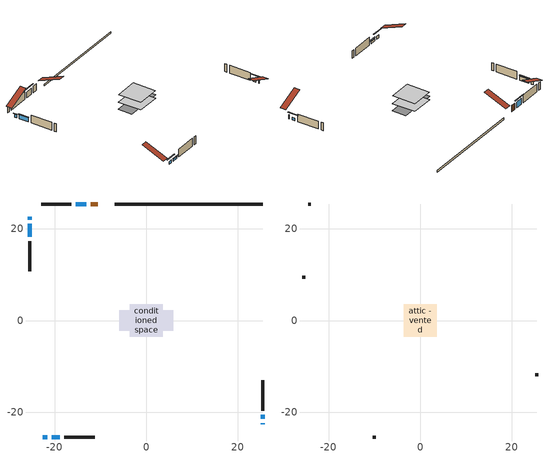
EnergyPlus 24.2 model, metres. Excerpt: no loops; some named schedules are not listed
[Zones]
conditioned space
 floor adiabatic (Floor2 construction): -3.59,-3.59 -3.59,3.59 3.59,3.59 3.59,-3.59 z0.61
 floor adiabatic (AdiabaticFloorConstruction): -3.59,-3.59 -3.59,3.59 3.59,3.59 3.59,-3.59 z0.61
 floor foundation (Slab1 construction): -5.89,-2.18 -5.89,2.18 5.89,2.18 5.89,-2.18 z0
 wall outside (AdiabaticWallConstruction 1): -10.62,25.41 -12.15,25.41 z0.61:2.64
 wall outside (AdiabaticWallConstruction): -25.41,22.62 -25.41,22.01 z0.61:1.58; 25.41,-22.62 25.41,-22.41 / -25.41,21.08 -25.41,18.23 z0.61:1.83; 25.41,-21.49 25.41,-20.59 z0.61:1.45; -13.07,25.41 -15.38,25.41 z0.61:2.42; -22.62,-25.41 -21.57,-25.41 z0.61:1.5; -20.65,-25.41 -18.82,-25.41 z0.61:1.24
 wall outside (Wall1 construction): -16.31,25.41 -22.92,25.41 / -17.89,-25.41 -11.28,-25.41 / -25.41,17.3 -25.41,10.69 / 25.41,-19.67 25.41,-13.06 z0.61:3.05
 wall foundation (FoundationWall1 construction): 25.41,25.41 -6.89,25.41 z0:0.61
 window (WindowConstruction 5): -25.41,22.62 -25.41,22.01 z0.61:1.58
 window (WindowConstruction 6): 25.41,-22.62 25.41,-22.41 z0.61:1.83
 window (WindowConstruction): 25.41,-21.48 25.41,-20.59 z0.61:1.45
 window (WindowConstruction 1): -13.07,25.41 -15.38,25.41 z0.61:2.41
 window (WindowConstruction 2): -22.62,-25.41 -21.58,-25.41 z0.61:1.5
 window (WindowConstruction 3): -20.65,-25.41 -18.82,-25.41 z0.61:1.24
 window (WindowConstruction 4): -25.41,21.08 -25.41,18.23 z0.61:1.83
 door (Door): -10.62,25.41 -12.14,25.41 z0.61:2.64
 ceiling adiabatic (AdiabaticFloorConstruction): 3.59,-3.59 3.59,3.59 -3.59,3.59 -3.59,-3.59 z0.61
attic - vented
 floor to conditioned space (Floor1 construction Reversed): -3.59,-3.59 -3.59,3.59 3.59,3.59 3.59,-3.59 z3.05
 wall outside (Wall2 construction): -23.85,25.41 -24.49,25.41 / -10.35,-25.41 -9.72,-25.41 / -25.41,9.77 -25.41,9.13 / 25.41,-12.13 25.41,-11.49 z0.61:3.05
 roof outside (Roof1 construction): -9.69,25.41,3.05 -9.69,18.52,5.92 -7.82,18.52,5.92 -7.82,25.41,3.05; -23.55,-25.41,3.05 -23.55,-18.52,5.92 -25.41,-18.52,5.92 -25.41,-25.41,3.05; -25.41,23.55,3.05 -18.52,23.55,5.92 -18.52,25.41,5.92 -25.41,25.41,3.05; 25.41,-23.55,3.05 18.52,-23.55,5.92 18.52,-25.41,5.92 25.41,-25.41,3.05
shading: -25.41,21.77 -25.41,22.86 -25.66,22.86 -25.66,21.77 z1.82; 25.41,-19.38 25.41,-22.7 25.66,-22.7 25.66,-19.38 z2.67; -16.3,25.41 -12.16,25.41 -12.16,25.66 -16.3,25.66 z3.33; -20.36,-25.41 -23.84,-25.41 -23.84,-25.66 -20.36,-25.66 z2.72; -18.52,-25.41 -20.95,-25.41 -20.95,-25.71 -18.52,-25.71 z1.54; -25.41,17.99 -25.41,21.32 -25.66,21.32 -25.66,17.99 z2.07
[Building]
Building 1: Terrain=Suburbs
[Site:Location]
Sault Ste Marie AP_ON: Latitude {deg}=46.49; Longitude {deg}=-84.51; Time Zone {hr}=-5; Elevation {m}=192; Keep Site Location Information=Yes
[Site:GroundTemperature:Shallow]
0.840846, -1.16074, -1.32103, -0.371179, 3.44196, 7.23733, 10.5277, 12.6121, 12.7892, 11.0939, 7.8874, 4.20846
[Site:WaterMainsTemperature]
Calculation Method=Schedule; Temperature Schedule=mains temperature schedule
[Material] Roughness=Rough; Thermal Absorptance=0.9
Name | Thickness {m} | Conductivity {W/m-K} | Density {kg/m3} | Specific Heat {J/kg-K} | Solar Absorptance | Visible Absorptance
asphalt or fiberglass shingles | 0.00635 | 0.162714 | 1121.4 | 1465.45 | 0.84 | 0.84
ceiling stud and cavity | 0.1397 | 0.079977 | 65.682 | 1177.47 | 0.7 | 0.7
concrete 4.0 in. | 0.1016 | 1.803125 | 2242.8 | 837.4 | 0.7 | 0.7
concrete 8.0 in. | 0.2032 | 1.803125 | 2242.8 | 837.4 | 0.7 | 0.7
door material | 0.04445 | 0.0639163 | 512.64 | 1214.23 | 0.7 | 0.7
exterior vertical ins | 0.0146641 | 0.029427 | 32.04 | 1214.23 | 0.7 | 0.7
floor covering | 0.0127 | 9.015625 | 54.468 | 1339.84 | 0.6 | 0.6
floor covering 1 | 0.0127 | 0.0433444 | 54.468 | 1339.84 | 0.6 | 0.6
floor rigid ins; wall rigid ins | 0.512978 | 0.029427 | 32.04 | 1214.23 | 0.7 | 0.7
floor stud and cavity | 0.0889 | 0.234607 | 50.32683 | 1063.81 | 0.7 | 0.7
floor stud and cavity 1 | 0.1397 | 1.75129 | 37.0049 | 1207.88 | 0.7 | 0.7
furniture material conditioned space 1 | 0.1524 | 0.115458 | 640.8 | 1214.23 | 0.6 | 0.6
gypsum board | 0.0127 | 0.160291 | 801 | 837.4 | 0.6 | 0.6
gypsum board 1 | 0.0127 | 0.160291 | 801 | 837.4 | 0.7 | 0.7
osb sheathing 0.5 in. | 0.0127 | 0.115458 | 512.64 | 1214.23 | 0.7 | 0.7
osb sheathing 0.75 in. | 0.01905 | 0.115458 | 512.64 | 1214.23 | 0.7 | 0.7
wall stud and cavity | 0.1397 | 0.106781 | 139.0536 | 1170.24 | 0.7 | 0.7
wall stud and cavity 1 | 0.0889 | 6.9971 | 50.32683 | 1063.81 | 0.6 | 0.6
wall stud and cavity 2 | 0.0889 | 0.380278 | 52.3479 | 1209.89 | 0.7 | 0.7
wall stud and cavity 3 | 0.0889 | 0.391764 | 83.0341 | 1211.67 | 0.7 | 0.7
wood siding | 0.0254 | 0.102417 | 544.68 | 1172.36 | 0.84 | 0.84
wood siding 1 | 0.00254 | 0.102417 | 544.68 | 1172.36 | 0.84 | 0.84
wood siding 2; wood siding 3 | 0.0254 | 0.102417 | 544.68 | 1172.36 | 0.7 | 0.7
[WindowMaterial:SimpleGlazingSystem]
Name | U-Factor {W/m2-K} | Solar Heat Gain Coefficient
WindowMaterial | 3.03092 | 0.49
WindowMaterial 1 | 2.87988 | 0.7
WindowMaterial 2 | 3.304596 | 0.64
WindowMaterial 3 | 3.03773 | 0.47
WindowMaterial 4 | 2.97073 | 0.58
WindowMaterial 5 | 3.01842 | 0.61
WindowMaterial 6 | 3.36024 | 0.54
[Construction]
AdiabaticFloorConstruction: floor stud and cavity 1, floor rigid ins, osb sheathing 0.75 in., floor covering 1
AdiabaticWallConstruction: wood siding 2, wall rigid ins, wall stud and cavity 2, gypsum board
AdiabaticWallConstruction 1: wood siding 3, wall rigid ins, wall stud and cavity 2, gypsum board
Door: door material
Floor1 construction Reversed: gypsum board, ceiling stud and cavity
Floor2 construction: floor stud and cavity, floor covering
FoundationWall1 construction: concrete 8.0 in., gypsum board 1
furniture construction conditioned space 1: furniture material conditioned space 1
PartitionWallConstruction: gypsum board, wall stud and cavity 3, gypsum board
Roof1 construction: asphalt or fiberglass shingles
Slab1 construction: concrete 4.0 in.
Wall1 construction: wood siding, osb sheathing 0.5 in., wall stud and cavity, gypsum board
Wall2 construction: wood siding 1, wall stud and cavity 1
WindowConstruction: WindowMaterial
WindowConstruction 1: WindowMaterial 1
WindowConstruction 2: WindowMaterial 2
WindowConstruction 3: WindowMaterial 3
WindowConstruction 4: WindowMaterial 4
WindowConstruction 5: WindowMaterial 5
WindowConstruction 6: WindowMaterial 6
[Zone] Multiplier=1; Part of Total Floor Area=Yes
Name | Volume {m3}
attic - vented | 23.6705
conditioned space | 169.4
[Space]
Name | Zone | Volume {m3}
attic - vented 1 | attic - vented | 23.6705
conditioned space 1 | conditioned space | 169.4
[ZoneInfiltration:EffectiveLeakageArea]
infil attic - vented 1: Zone or Space=attic - vented 1; Schedule=Always On Discrete; Effective Air Leakage Area {cm2}=2025.05; Stack Coefficient=0.000369276; Wind Coefficient=1.29836e-05
[ZoneMixing]
whole house fan mix: Zone or Space=attic - vented; Schedule=Always On Continuous; Design Flow Rate Calculation Method=Flow/Zone; Design Flow Rate {m3/s}=0; Source Zone or Space=conditioned space
[SurfaceProperty:ExposedFoundationPerimeter]
Slab1: Exposed Perimeter Calculation Method=TotalExposedPerimeter; Total Exposed Perimeter {m}=32.309
[InternalMass] Zone or ZoneList=conditioned space; Space or SpaceList=conditioned space 1
Name | Construction | Surface Area {m2}
furniture mass conditioned space 1 | furniture construction conditioned space 1 | 61.7879
partition wall mass | PartitionWallConstruction | 103
[Lights]
interior lighting: Zone or ZoneList or Space or SpaceList=conditioned space 1; Schedule=interior lighting schedule; Design Level Calculation Method=LightingLevel; Lighting Level {W}=343.2; Return Air Fraction=0; Fraction Radiant=0.6; Fraction Visible=0.2; Fraction Replaceable=1
[People]
occupants: Zone or ZoneList or Space or SpaceList=conditioned space 1; Number of People Schedule=occupants schedule; Number of People Calculation Method=People; Number of People=3; Fraction Radiant=0.314171; Sensible Heat Fraction=0.56303; Activity Level Schedule=occupants activity schedule; Carbon Dioxide Generation Rate {m3/s-W}=0; Enable ASHRAE 55 Comfort Warnings=No; Mean Radiant Temperature Calculation Type=EnclosureAveraged
[ElectricEquipment] Zone or ZoneList or Space or SpaceList=conditioned space 1; Design Level Calculation Method=EquipmentLevel
Name | Schedule | Design Level {W} | Fraction Latent | Fraction Radiant | Fraction Lost
clothes dryer | clothes dryer schedule | 140.772 | 0.015 | 0.081 | 0.85
clothes washer | clothes washer schedule | 32.1985 | 0.03 | 0.162 | 0.7
cooking range | cooking range schedule | 215.147 | 0.08 | 0.432 | 0.2
dishwasher | dishwasher schedule | 66.8632 | 0.3 | 0.18 | 0.4
fridge | fridge schedule | 72.9452 | 0 | 0.6 | 0
mech vent bath fan 0 | mech vent bath fan 0 schedule | 50.2 | 0 | 0 | 1
mech vent house fan | mech vent house fan schedule | 0 | 0 | 0 | 1
mech vent house fan cfis | mech vent house fan cfis schedule | 0 | 0 | 0 | 0
mech vent range fan 0 | mech vent range fan 0 schedule | 57 | 0 | 0 | 1
misc plug loads | misc plug loads schedule | 494.7 | 0.045 | 0.513 | 0.1
whole house fan | Always On Discrete | 0 | 0 | 0 | 1
[OtherEquipment] Zone or ZoneList or Space or SpaceList=conditioned space 1; Design Level Calculation Method=EquipmentLevel
Name | Fuel Type | Schedule | Design Level {W} | Fraction Latent | Fraction Radiant | Fraction Lost
clothes dryer 1 | Electricity | clothes dryer schedule | 0 | 0.015 | 0.081 | 0.85
cooking range 1 | Electricity | cooking range schedule | 0 | 0.08 | 0.432 | 0.2
general water use latent | None | general water use schedule | 62.594 | 1 | 0 | 0
general water use sensible | None | general water use schedule | -61.6891 | 0 | 0.6 | 0
mech vent house fan latent load | None | Always On Discrete | 0 | 1 | 0 | 0
mech vent house fan sensible load | None | Always On Discrete | 0 | 0 | 0 | 0
water heater energy adjustment1 | Electricity | Always On Discrete | 0.01 | 0 | 0 | 1
[ZoneInfiltration:DesignFlowRate] Zone or ZoneList or Space or SpaceList=conditioned space 1; Schedule=Always On Discrete; Design Flow Rate Calculation Method=Flow/Zone; Design Flow Rate {m3/s}=0
infil flow; natural vent flow; whole house fan flow
[ZoneControl:Thermostat]
conditioned space Thermostat: Zone or ZoneList=conditioned space; Control Type Schedule=conditioned space Thermostat Schedule; Control 1=conditioned space temperature setpoint; Temperature Difference Between Cutout And Setpoint {deltaC}=0
[ZoneHVAC:Baseboard:Convective:Electric]
electric baseboard: Availability Schedule=Always On Discrete; Heating Design Capacity {W}=10358; Efficiency=1
[Zone equipment]
conditioned space: electric baseboard
[Foundation:Kiva]
Foundation Kiva 1: Initial Indoor Air Temperature {C}=21.1111; Wall Height Above Grade {m}=0.609996; Wall Depth Below Slab {m}=0.2032; Custom Block Material Name 1=exterior vertical ins; Custom Block Depth 1 {m}=0.609996; Custom Block X Position 1 {m}=0.2159; Custom Block Z Position 1 {m}=0
[Foundation:Kiva:Settings]
Soil Conductivity {W/m-K}=0.849921; Soil Density {kg/m3}=1842.3; Soil Specific Heat {J/kg-K}=418.7; Ground Solar Absorptivity=0.9; Ground Thermal Absorptivity=0.9; Ground Surface Roughness {m}=0.03; Far-Field Width {m}=40; Deep-Ground Boundary Condition=ZeroFlux; Deep-Ground Depth {m}=40; Minimum Cell Dimension {m}=0.2; Maximum Cell Growth Coefficient=3; Simulation Timestep=Timestep
[Exterior:Lights]
exterior lighting: Schedule=exterior lighting schedule; Design Level {W}=75.6
[EnergyManagementSystem:GlobalVariable]
infil_program_Qfan
infil_program_Qinf
natural_vent_program_Qnv
natural_vent_program_Qwhf
[EnergyManagementSystem:Sensor]
Name | Output:Variable or Output:Meter Index Key | Output:Variable or Output:Meter
airflow_gain | infil flow | Infiltration Sensible Heat Gain Energy
airflow_gain_1 | natural vent flow | Infiltration Sensible Heat Gain Energy
airflow_gain_2 | whole house fan flow | Infiltration Sensible Heat Gain Energy
airflow_loss | infil flow | Infiltration Sensible Heat Loss Energy
airflow_loss_1 | natural vent flow | Infiltration Sensible Heat Loss Energy
airflow_loss_2 | whole house fan flow | Infiltration Sensible Heat Loss Energy
clg_load_cond |  | Cooling:EnergyTransfer:Zone:CONDITIONED SPACE
clg_sp_s; clg_sp_s_1 | cooling setpoint | Schedule Value
clothes_dryer_exhaust_0_sch_s | clothes dryer exhaust 0 schedule | Schedule Value
conditioned_space_clg_unmet_s | conditioned space | Zone Cooling Setpoint Not Met Time
conditioned_space_htg_unmet_s | conditioned space | Zone Heating Setpoint Not Met Time
cool_season | cooling season schedule | Schedule Value
fridge_tin_s; tin_s; tin_s_1 | conditioned space | Zone Mean Air Temperature
htg_load_cond |  | Heating:EnergyTransfer:Zone:CONDITIONED SPACE
htg_sp_s; htg_sp_s_1 | heating setpoint | Schedule Value
ig_ee_conv | clothes dryer | Electric Equipment Convective Heating Energy
ig_ee_conv_2 | cooking range | Electric Equipment Convective Heating Energy
ig_ee_conv_4 | fridge | Electric Equipment Convective Heating Energy
ig_ee_conv_5 | misc plug loads | Electric Equipment Convective Heating Energy
ig_ee_conv_6 | whole house fan | Electric Equipment Convective Heating Energy
ig_ee_rad | clothes dryer | Electric Equipment Radiant Heating Energy
ig_ee_rad_2 | cooking range | Electric Equipment Radiant Heating Energy
ig_ee_rad_4 | fridge | Electric Equipment Radiant Heating Energy
ig_ee_rad_5 | misc plug loads | Electric Equipment Radiant Heating Energy
ig_ee_rad_6 | whole house fan | Electric Equipment Radiant Heating Energy
ig_lgt_conv | interior lighting | Lights Convective Heating Energy
ig_lgt_rad | interior lighting | Lights Radiant Heating Energy
ig_lgt_vis | interior lighting | Lights Visible Radiation Heating Energy
ig_oe_conv | clothes dryer 1 | Other Equipment Convective Heating Energy
ig_oe_conv_1 | cooking range 1 | Other Equipment Convective Heating Energy
ig_oe_conv_2 | general water use latent | Other Equipment Convective Heating Energy
ig_oe_conv_3 | general water use sensible | Other Equipment Convective Heating Energy
ig_oe_conv_4 | water heater energy adjustment1 | Other Equipment Convective Heating Energy
ig_oe_rad | clothes dryer 1 | Other Equipment Radiant Heating Energy
ig_oe_rad_1 | cooking range 1 | Other Equipment Radiant Heating Energy
ig_oe_rad_2 | general water use latent | Other Equipment Radiant Heating Energy
ig_oe_rad_3 | general water use sensible | Other Equipment Radiant Heating Energy
ig_oe_rad_4 | water heater energy adjustment1 | Other Equipment Radiant Heating Energy
ig_ppl_conv | occupants | People Convective Heating Energy
ig_ppl_rad | occupants | People Radiant Heating Energy
im_conv | furniture mass conditioned space 1 | Surface Inside Face Convection Heat Gain Energy
im_conv_1 | partition wall mass | Surface Inside Face Convection Heat Gain Energy
im_ig | furniture mass conditioned space 1 | Surface Inside Face Internal Gains Radiation Heat Gain Energy
im_ig_1 | partition wall mass | Surface Inside Face Internal Gains Radiation Heat Gain Energy
im_lgt | furniture mass conditioned space 1 | Surface Inside Face Lights Radiation Heat Gain Energy
im_lgt_1 | partition wall mass | Surface Inside Face Lights Radiation Heat Gain Energy
im_sol | furniture mass conditioned space 1 | Surface Inside Face Solar Radiation Heat Gain Energy
im_sol_1 | partition wall mass | Surface Inside Face Solar Radiation Heat Gain Energy
im_surf | furniture mass conditioned space 1 | Surface Inside Face Net Surface Thermal Radiation Heat Gain Energy
im_surf_1 | partition wall mass | Surface Inside Face Net Surface Thermal Radiation Heat Gain Energy
mech_vent_bath_fan_0_sch_s | mech vent bath fan 0 schedule | Schedule Value
mech_vent_range_fan_0_sch_s | mech vent range fan 0 schedule | Schedule Value
mv_conv | mech vent bath fan 0 | Electric Equipment Convective Heating Energy
mv_conv_1 | mech vent house fan | Electric Equipment Convective Heating Energy
mv_conv_2 | mech vent house fan cfis | Electric Equipment Convective Heating Energy
mv_conv_3 | mech vent range fan 0 | Electric Equipment Convective Heating Energy
mv_conv_4 | mech vent house fan latent load | Other Equipment Convective Heating Energy
mv_conv_5 | mech vent house fan sensible load | Other Equipment Convective Heating Energy
mv_rad | mech vent bath fan 0 | Electric Equipment Radiant Heating Energy
mv_rad_1 | mech vent house fan | Electric Equipment Radiant Heating Energy
mv_rad_2 | mech vent house fan cfis | Electric Equipment Radiant Heating Energy
mv_rad_3 | mech vent range fan 0 | Electric Equipment Radiant Heating Energy
mv_rad_4 | mech vent house fan latent load | Other Equipment Radiant Heating Energy
mv_rad_5 | mech vent house fan sensible load | Other Equipment Radiant Heating Energy
natural_vent_s | natural vent schedule | Schedule Value
out_pb_s |  | Site Outdoor Air Barometric Pressure
out_wt_s |  | Site Outdoor Air Humidity Ratio
site_vw_s |  | Site Wind Speed
ss_back_out | Window1 | Surface Window Shortwave from Zone Back Out Window Heat Transfer Rate
ss_back_out_1 | Window2 | Surface Window Shortwave from Zone Back Out Window Heat Transfer Rate
ss_back_out_2 | Window3 | Surface Window Shortwave from Zone Back Out Window Heat Transfer Rate
ss_back_out_3 | Window4 | Surface Window Shortwave from Zone Back Out Window Heat Transfer Rate
ss_back_out_4 | Window5 | Surface Window Shortwave from Zone Back Out Window Heat Transfer Rate
ss_back_out_5 | Window6 | Surface Window Shortwave from Zone Back Out Window Heat Transfer Rate
ss_back_out_6 | Window7 | Surface Window Shortwave from Zone Back Out Window Heat Transfer Rate
ss_conv | Door1 | Surface Inside Face Convection Heat Gain Energy
ss_conv_1 | Window1 | Surface Inside Face Convection Heat Gain Energy
ss_conv_2 | Window2 | Surface Inside Face Convection Heat Gain Energy
ss_conv_3 | Window3 | Surface Inside Face Convection Heat Gain Energy
ss_conv_4 | Window4 | Surface Inside Face Convection Heat Gain Energy
ss_conv_5 | Window5 | Surface Inside Face Convection Heat Gain Energy
ss_conv_6 | Window6 | Surface Inside Face Convection Heat Gain Energy
ss_conv_7 | Window7 | Surface Inside Face Convection Heat Gain Energy
ss_ig | Door1 | Surface Inside Face Internal Gains Radiation Heat Gain Energy
ss_ig_1 | Window1 | Surface Inside Face Internal Gains Radiation Heat Gain Energy
ss_ig_2 | Window2 | Surface Inside Face Internal Gains Radiation Heat Gain Energy
ss_ig_3 | Window3 | Surface Inside Face Internal Gains Radiation Heat Gain Energy
ss_ig_4 | Window4 | Surface Inside Face Internal Gains Radiation Heat Gain Energy
ss_ig_5 | Window5 | Surface Inside Face Internal Gains Radiation Heat Gain Energy
ss_ig_6 | Window6 | Surface Inside Face Internal Gains Radiation Heat Gain Energy
ss_ig_7 | Window7 | Surface Inside Face Internal Gains Radiation Heat Gain Energy
ss_lgt | Door1 | Surface Inside Face Lights Radiation Heat Gain Energy
ss_sol | Door1 | Surface Inside Face Solar Radiation Heat Gain Energy
ss_surf | Door1 | Surface Inside Face Net Surface Thermal Radiation Heat Gain Energy
ss_surf_1 | Window1 | Surface Inside Face Net Surface Thermal Radiation Heat Gain Energy
ss_surf_2 | Window2 | Surface Inside Face Net Surface Thermal Radiation Heat Gain Energy
ss_surf_3 | Window3 | Surface Inside Face Net Surface Thermal Radiation Heat Gain Energy
ss_surf_4 | Window4 | Surface Inside Face Net Surface Thermal Radiation Heat Gain Energy
ss_surf_5 | Window5 | Surface Inside Face Net Surface Thermal Radiation Heat Gain Energy
ss_surf_6 | Window6 | Surface Inside Face Net Surface Thermal Radiation Heat Gain Energy
ss_surf_7 | Window7 | Surface Inside Face Net Surface Thermal Radiation Heat Gain Energy
ss_trans_in | Window1 | Surface Window Transmitted Solar Radiation Rate
ss_trans_in_1 | Window2 | Surface Window Transmitted Solar Radiation Rate
ss_trans_in_2 | Window3 | Surface Window Transmitted Solar Radiation Rate
ss_trans_in_3 | Window4 | Surface Window Transmitted Solar Radiation Rate
ss_trans_in_4 | Window5 | Surface Window Transmitted Solar Radiation Rate
ss_trans_in_5 | Window6 | Surface Window Transmitted Solar Radiation Rate
ss_trans_in_6 | Window7 | Surface Window Transmitted Solar Radiation Rate
ss_trans_out | Window1 | Surface Inside Face Initial Transmitted Diffuse Transmitted Out Window Solar Radiation Rate
ss_trans_out_1 | Window2 | Surface Inside Face Initial Transmitted Diffuse Transmitted Out Window Solar Radiation Rate
ss_trans_out_2 | Window3 | Surface Inside Face Initial Transmitted Diffuse Transmitted Out Window Solar Radiation Rate
ss_trans_out_3 | Window4 | Surface Inside Face Initial Transmitted Diffuse Transmitted Out Window Solar Radiation Rate
ss_trans_out_4 | Window5 | Surface Inside Face Initial Transmitted Diffuse Transmitted Out Window Solar Radiation Rate
ss_trans_out_5 | Window6 | Surface Inside Face Initial Transmitted Diffuse Transmitted Out Window Solar Radiation Rate
ss_trans_out_6 | Window7 | Surface Inside Face Initial Transmitted Diffuse Transmitted Out Window Solar Radiation Rate
s_conv | Floor1 | Surface Inside Face Convection Heat Gain Energy
s_conv_1 | Floor2 | Surface Inside Face Convection Heat Gain Energy
s_conv_2 | FoundationWall1 | Surface Inside Face Convection Heat Gain Energy
s_conv_3 | inferred conditioned ceiling | Surface Inside Face Convection Heat Gain Energy
s_conv_4 | inferred conditioned floor | Surface Inside Face Convection Heat Gain Energy
s_conv_5 | Slab1 | Surface Inside Face Convection Heat Gain Energy
s_conv_6 | Wall1:0 | Surface Inside Face Convection Heat Gain Energy
s_conv_7 | Wall1:180 | Surface Inside Face Convection Heat Gain Energy
s_conv_8 | Wall1:270 | Surface Inside Face Convection Heat Gain Energy
s_conv_9 | Wall1:90 | Surface Inside Face Convection Heat Gain Energy
s_ig | Floor1 | Surface Inside Face Internal Gains Radiation Heat Gain Energy
s_ig_1 | Floor2 | Surface Inside Face Internal Gains Radiation Heat Gain Energy
s_ig_2 | FoundationWall1 | Surface Inside Face Internal Gains Radiation Heat Gain Energy
s_ig_3 | inferred conditioned ceiling | Surface Inside Face Internal Gains Radiation Heat Gain Energy
s_ig_4 | inferred conditioned floor | Surface Inside Face Internal Gains Radiation Heat Gain Energy
s_ig_5 | Slab1 | Surface Inside Face Internal Gains Radiation Heat Gain Energy
s_ig_6 | Wall1:0 | Surface Inside Face Internal Gains Radiation Heat Gain Energy
s_ig_7 | Wall1:180 | Surface Inside Face Internal Gains Radiation Heat Gain Energy
s_ig_8 | Wall1:270 | Surface Inside Face Internal Gains Radiation Heat Gain Energy
s_ig_9 | Wall1:90 | Surface Inside Face Internal Gains Radiation Heat Gain Energy
s_lgt | Floor1 | Surface Inside Face Lights Radiation Heat Gain Energy
s_lgt_1 | Floor2 | Surface Inside Face Lights Radiation Heat Gain Energy
s_lgt_2 | FoundationWall1 | Surface Inside Face Lights Radiation Heat Gain Energy
s_lgt_3 | inferred conditioned ceiling | Surface Inside Face Lights Radiation Heat Gain Energy
s_lgt_4 | inferred conditioned floor | Surface Inside Face Lights Radiation Heat Gain Energy
s_lgt_5 | Slab1 | Surface Inside Face Lights Radiation Heat Gain Energy
s_lgt_6 | Wall1:0 | Surface Inside Face Lights Radiation Heat Gain Energy
s_lgt_7 | Wall1:180 | Surface Inside Face Lights Radiation Heat Gain Energy
s_lgt_8 | Wall1:270 | Surface Inside Face Lights Radiation Heat Gain Energy
s_lgt_9 | Wall1:90 | Surface Inside Face Lights Radiation Heat Gain Energy
s_sol | Floor1 | Surface Inside Face Solar Radiation Heat Gain Energy
s_sol_1 | Floor2 | Surface Inside Face Solar Radiation Heat Gain Energy
s_sol_2 | FoundationWall1 | Surface Inside Face Solar Radiation Heat Gain Energy
s_sol_3 | inferred conditioned ceiling | Surface Inside Face Solar Radiation Heat Gain Energy
s_sol_4 | inferred conditioned floor | Surface Inside Face Solar Radiation Heat Gain Energy
s_sol_5 | Slab1 | Surface Inside Face Solar Radiation Heat Gain Energy
s_sol_6 | Wall1:0 | Surface Inside Face Solar Radiation Heat Gain Energy
s_sol_7 | Wall1:180 | Surface Inside Face Solar Radiation Heat Gain Energy
s_sol_8 | Wall1:270 | Surface Inside Face Solar Radiation Heat Gain Energy
s_sol_9 | Wall1:90 | Surface Inside Face Solar Radiation Heat Gain Energy
s_surf | Floor1 | Surface Inside Face Net Surface Thermal Radiation Heat Gain Energy
s_surf_1 | Floor2 | Surface Inside Face Net Surface Thermal Radiation Heat Gain Energy
s_surf_2 | FoundationWall1 | Surface Inside Face Net Surface Thermal Radiation Heat Gain Energy
s_surf_3 | inferred conditioned ceiling | Surface Inside Face Net Surface Thermal Radiation Heat Gain Energy
s_surf_4 | inferred conditioned floor | Surface Inside Face Net Surface Thermal Radiation Heat Gain Energy
s_surf_5 | Slab1 | Surface Inside Face Net Surface Thermal Radiation Heat Gain Energy
s_surf_6 | Wall1:0 | Surface Inside Face Net Surface Thermal Radiation Heat Gain Energy
s_surf_7 | Wall1:180 | Surface Inside Face Net Surface Thermal Radiation Heat Gain Energy
s_surf_8 | Wall1:270 | Surface Inside Face Net Surface Thermal Radiation Heat Gain Energy
s_surf_9 | Wall1:90 | Surface Inside Face Net Surface Thermal Radiation Heat Gain Energy
tout_s | conditioned space | Zone Outdoor Air Drybulb Temperature
win_s | conditioned space | Zone Air Humidity Ratio
[EnergyManagementSystem:Actuator]
Name | Actuated Component Unique | Actuated Component Type | Actuated Component Control Type
fridge_schedule_act | fridge schedule | Schedule:Constant | Schedule Value
infil_flow_act | infil flow | Zone Infiltration | Air Exchange Flow Rate
mech_vent_house_fan_cfis_act | mech vent house fan cfis | ElectricEquipment | Electricity Rate
mech_vent_house_fan_latent_load_act | mech vent house fan latent load | OtherEquipment | Power Level
mech_vent_house_fan_sensible_load_act | mech vent house fan sensible load | OtherEquipment | Power Level
natural_vent_flow_act | natural vent flow | Zone Infiltration | Air Exchange Flow Rate
water_heater_ec_adj_act | water heater energy adjustment1 | OtherEquipment | Power Level
whole_house_fan_act | whole house fan | ElectricEquipment | Electricity Rate
whole_house_fan_flow_act | whole house fan flow | Zone Infiltration | Air Exchange Flow Rate
whole_house_fan_mix_act | whole house fan mix | ZoneMixing | Air Exchange Flow Rate
